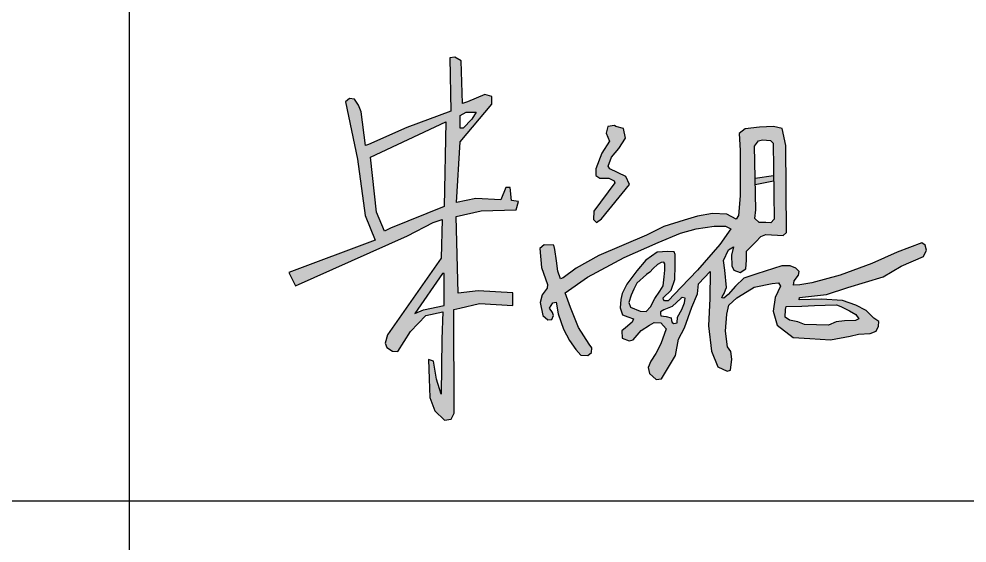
# Model space of a CAD drawing. Extents: x -409572 to -157272, y 600795 to 878326.
# Drawn here: x -338283 to -336473, y 814509 to 815511 of the extents above; entities that cross this region are included whole.
import ezdxf

# ---------------------------------------------------------------- set-up
doc = ezdxf.new("R2010")
doc.units = 0
doc.header["$LTSCALE"] = 1000
doc.header["$MEASUREMENT"] = 0
doc.layers.get('0').update_dxf_attribs({"linetype": 'CONTINUOUS'})
doc.layers.add('PUB_TITLE', color=4, linetype='CONTINUOUS')

msp = doc.modelspace()

# ---------------------------------------------------------------- hatches: boundary and pattern name
h = msp.add_hatch(color=7)
h.paths.add_polyline_path([(-337448.8, 815133.2), (-337400.5, 815143.9), (-337334.1, 815146.2), (-337329.7, 815162), (-337343.1, 815163.9), (-337345.7, 815188.6), (-337353.5, 815188.8), (-337363.4, 815165.2), (-337410.9, 815167.9), (-337447.9, 815160.1), (-337441.1, 815275.8), (-337380.6, 815347.9), (-337380.3, 815362.8), (-337394, 815366.1), (-337427.2, 815352.5), (-337436.6, 815348.9), (-337439.1, 815430.7), (-337451.3, 815437.9), (-337460.5, 815436.1), (-337459, 815334.7), (-337542.7, 815303), (-337615.8, 815271), (-337621.6, 815269.1), (-337630, 815333.4), (-337635.1, 815346), (-337642.9, 815357.7), (-337652, 815358.4), (-337659.7, 815352.5), (-337637.1, 815243), (-337622.6, 815135.3), (-337603.1, 815088), (-337768.1, 815026.1), (-337755.6, 815000.6), (-337541.3, 815096.4), (-337492.5, 815121.7), (-337475.2, 815127.5), (-337477.2, 815053.6), (-337579.8, 814906.9), (-337583.9, 814891), (-337581.2, 814882.9), (-337570.2, 814876.2), (-337559.8, 814875.3), (-337535.6, 814913.3), (-337506.2, 814944), (-337473.7, 814951), (-337475.6, 814898.8), (-337477.3, 814793.9), (-337486.2, 814822.7), (-337491.6, 814857.1), (-337501.1, 814860), (-337500.1, 814823.3), (-337499.1, 814787.2), (-337489.2, 814761.6), (-337470.7, 814743.9), (-337458.1, 814746.1), (-337452.3, 814757.2), (-337453, 814955.4), (-337441.3, 814958), (-337404, 814967), (-337340.1, 814963.4), (-337340.1, 814987.3), (-337406.8, 814991), (-337445, 814986.9)])
h.paths.add_polyline_path([(-337471.3, 815152.5), (-337573.9, 815110.7), (-337585.6, 815105), (-337600.8, 815141.7), (-337612, 815246.7), (-337468.2, 815314.2)], flags=16)
h.paths.add_polyline_path([(-337471.3, 815024.2), (-337471.3, 814963.1), (-337510.8, 814955.2), (-337527.2, 814947.7), (-337474.8, 815024.2)], flags=16)
h.paths.add_polyline_path([(-337441.1, 815301.9), (-337441.1, 815326.4), (-337429.2, 815332.9), (-337410.3, 815332.9), (-337418.6, 815319.5), (-337435.2, 815302.3)], flags=16)
h = msp.add_hatch(color=7)
h.paths.add_polyline_path([(-336857.5, 815099), (-336823.9, 815097), (-336818, 815102.9), (-336819.3, 815269), (-336826.3, 815301.4), (-336842.4, 815305), (-336869.4, 815303.7), (-336896.5, 815300.9), (-336907.9, 815291.7), (-336906, 815259.4), (-336906.5, 815172.4), (-336909.2, 815135.2), (-336913.9, 815128.2), (-336931.7, 815137.6), (-336959.3, 815139.1), (-336988, 815133.7), (-337013.4, 815126.4), (-337051.8, 815114.4), (-337085.4, 815097.8), (-337176.2, 815059), (-337219.5, 815034.2), (-337244.3, 815015.8), (-337249.5, 815013.9), (-337254.2, 815029), (-337257.1, 815048.5), (-337260.2, 815070.2), (-337262, 815078.5), (-337280.4, 815078.9), (-337289.1, 815072.1), (-337285.9, 815035.5), (-337274.4, 815003.3), (-337274.6, 814996.4), (-337284.1, 814983.5), (-337288.3, 814968.6), (-337283, 814944.3), (-337273.2, 814935.9), (-337265.6, 814936.5), (-337262.8, 814944), (-337264.5, 814949.9), (-337270.6, 814958), (-337264, 814968.3), (-337257.3, 814969.7), (-337253.7, 814947), (-337243.6, 814917.9), (-337232.1, 814896), (-337219.8, 814879), (-337210.5, 814868.3), (-337197, 814867.7), (-337190.1, 814873.2), (-337189.7, 814882.4), (-337194.6, 814889.3), (-337215.2, 814921), (-337230.1, 814959.2), (-337240.4, 814987.2), (-337197.5, 815017), (-337127.7, 815054.9), (-337062.8, 815083.3), (-337019.9, 815101.3), (-336990.5, 815109.8), (-336956.1, 815114.8), (-336934.1, 815114.8), (-336924.2, 815109.5), (-336944.8, 815079.8), (-336988, 815030.8), (-337019.2, 814998.5), (-337043.6, 814972), (-337050.5, 814972.3), (-337052.6, 814974.6), (-337053.3, 814977.9), (-337038.1, 814992.6), (-337031.1, 815012.7), (-337030.4, 815039.4), (-337030.2, 815060.4), (-337032.5, 815065.6), (-337044.5, 815066.6), (-337064.8, 815065.2), (-337086.5, 815049.9), (-337103.6, 815029.7), (-337122.4, 815004), (-337131.9, 814986), (-337134.4, 814974.5), (-337135.4, 814958.7), (-337130.7, 814945.3), (-337120.9, 814941.5), (-337110.2, 814938), (-337112.6, 814931.2), (-337125, 814920.8), (-337132, 814915), (-337131.5, 814900.5), (-337118.1, 814895.5), (-337110.8, 814897.8), (-337095.1, 814915.2), (-337079.7, 814925.9), (-337070.7, 814930.6), (-337057.5, 814929.9), (-337047.3, 814918.4), (-337058, 814889.8), (-337067.5, 814871.4), (-337076.7, 814856.9), (-337082.2, 814844.9), (-337079.7, 814833), (-337066.5, 814821.8), (-337056.5, 814823), (-337029.9, 814867.6), (-337023.9, 814898.8), (-337012.3, 814920.8), (-336998.3, 814959.8), (-336988, 814985.3), (-336985.8, 815004.6), (-336963.4, 815028.3), (-336964.3, 814976.8), (-336966.9, 814924.5), (-336960.9, 814876.1), (-336949.1, 814846.2), (-336930.9, 814837.7), (-336924.7, 814839.9), (-336921.9, 814860.3), (-336924.1, 814875), (-336930.7, 814884.2), (-336934.3, 814914.2), (-336931.5, 814946.7), (-336927.9, 814963.8), (-336912.5, 814977.8), (-336892.9, 814989.6), (-336879.4, 814998.2), (-336844.9, 815005.5), (-336832.9, 815006.6), (-336829, 815000.3), (-336839.3, 814978.4), (-336843.2, 814952.6), (-336835.8, 814925.7), (-336804.9, 814902.3), (-336773, 814899.8), (-336733.7, 814897.7), (-336696.5, 814904.4), (-336680.2, 814908.3), (-336657.9, 814909.4), (-336646.5, 814914), (-336642.3, 814923.5), (-336641.7, 814932.3), (-336651, 814938.8), (-336665.9, 814953.9), (-336685.2, 814963.5), (-336711.1, 814972.9), (-336750.7, 814975.3), (-336793.5, 814973.7), (-336793.3, 814978.7), (-336741.2, 814984.4), (-336700.9, 814997.6), (-336633, 815018.1), (-336599.1, 815038.2), (-336556.2, 815057), (-336550.3, 815068.9), (-336553, 815078.6), (-336559.7, 815083.1), (-336606.3, 815064.8), (-336655.1, 815043.3), (-336715.6, 815020.9), (-336769.3, 815006.2), (-336792.6, 815002.6), (-336804.2, 815002.2), (-336803, 815010), (-336795.1, 815021.1), (-336793.7, 815028.4), (-336799.7, 815034.6), (-336811, 815039), (-336826.7, 815039), (-336874.6, 815023.4), (-336899.2, 815015.5), (-336915.2, 815000), (-336929.2, 814983.9), (-336937.7, 814977.3), (-336941.2, 814977.6), (-336939.8, 814981.2), (-336936.7, 814986.2), (-336934.1, 814993.4), (-336932.4, 814997.5), (-336935.8, 815030.8), (-336938, 815049.2), (-336928.3, 815069.6), (-336918.8, 815075.1), (-336922.6, 815059.6), (-336922.1, 815039), (-336918.6, 815030.5), (-336906.4, 815026), (-336895.4, 815033.3), (-336894.4, 815049.7), (-336894.4, 815066.7), (-336876.5, 815085.1), (-336866.8, 815095.1)])
h.paths.add_polyline_path([(-336878.3, 815129.2), (-336876.6, 815145.7), (-336879.1, 815267.6), (-336871.1, 815277.8), (-336863.6, 815279.8), (-336848.1, 815278.5), (-336843.5, 815273.1), (-336841.5, 815128.2), (-336848, 815121.1), (-336857, 815122), (-336870.2, 815121.7)], flags=16)
h.paths.add_polyline_path([(-336818.7, 814961.4), (-336788.6, 814961.8), (-336764.5, 814963.3), (-336743.7, 814963.5), (-336722.4, 814964.3), (-336713.9, 814961.4), (-336697.7, 814952.9), (-336685.3, 814946), (-336680, 814937.8), (-336685.9, 814934.2), (-336707.2, 814934), (-336723, 814931.7), (-336737.9, 814925.6), (-336783.2, 814926.9), (-336796.3, 814931.7), (-336812.4, 814935.4), (-336820.1, 814940.9), (-336819.9, 814955.7)], flags=16)
h.paths.add_polyline_path([(-337050.4, 815042.5), (-337050.1, 815030.6), (-337051.6, 815018.2), (-337053.6, 815000.5), (-337059.6, 814990.7), (-337069.5, 814976.8), (-337077.3, 814960.4), (-337085.7, 814951.4), (-337096.9, 814952.4), (-337115.9, 814959.9), (-337118.6, 814969.1), (-337114.1, 814982.8), (-337109.2, 814994.3), (-337103.4, 815006), (-337085.4, 815022.4), (-337078.9, 815027), (-337072.7, 815033.6), (-337064.4, 815041.8), (-337057.4, 815045.6), (-337051.8, 815045.7)], flags=16)
h.paths.add_polyline_path([(-337011.2, 814977.2), (-337012.8, 814968), (-337017.6, 814955.7), (-337026, 814941.1), (-337026.6, 814930), (-337033, 814928.8), (-337036.4, 814930.5), (-337037.6, 814934.2), (-337038, 814939.4), (-337047.7, 814942.3), (-337058, 814943.5), (-337058.6, 814947.1), (-337058.1, 814951.1), (-337052.1, 814954.9), (-337036.4, 814961.2), (-337019.1, 814977.2), (-337017.3, 814978.3)], flags=16)
for points in [[(-337117.8, 815194.4), (-337124.8, 815209.8), (-337155.4, 815224.4), (-337158.6, 815229.4), (-337152.1, 815246.6), (-337138.2, 815263.2), (-337125.5, 815282.8), (-337129.1, 815301.6), (-337143.4, 815305), (-337146.5, 815307), (-337158.7, 815305.5), (-337162.2, 815292.6), (-337155.7, 815277.4), (-337170.2, 815254.5), (-337181.9, 815224.6), (-337181.8, 815211.8), (-337174.1, 815206.7), (-337157.3, 815206.7), (-337147, 815201.6), (-337145.5, 815197.5), (-337185.9, 815143.5), (-337186.4, 815127.3), (-337180.4, 815121.8), (-337171.2, 815128.5)], [(-336842.6, 815211.8), (-336877.9, 815206.7), (-336877.6, 815194), (-336842.5, 815200.7)]]:
    msp.add_hatch(color=7).paths.add_polyline_path(points)

# ---------------------------------------------------------------- linework, layer by layer
for points in [[(-337473.7, 814951), (-337475.6, 814898.8), (-337477.3, 814793.9), (-337486.2, 814822.7), (-337491.6, 814857.1), (-337501.1, 814860), (-337500.1, 814823.3), (-337499.1, 814787.2), (-337489.2, 814761.6), (-337470.7, 814743.9), (-337458.1, 814746.1), (-337452.3, 814757.2), (-337453, 814955.4), (-337441.3, 814958), (-337404, 814967), (-337340.1, 814963.4), (-337340.1, 814987.3), (-337406.8, 814991), (-337445, 814986.9), (-337448.8, 815133.2), (-337400.5, 815143.9), (-337334.1, 815146.2), (-337329.7, 815162), (-337343.1, 815163.9), (-337345.7, 815188.6), (-337353.5, 815188.8), (-337363.4, 815165.2), (-337410.9, 815167.9), (-337447.9, 815160.1), (-337441.1, 815275.8), (-337380.6, 815347.9), (-337380.3, 815362.8), (-337394, 815366.1), (-337427.2, 815352.5), (-337436.6, 815348.9), (-337439.1, 815430.7), (-337451.3, 815437.9), (-337460.5, 815436.1), (-337459, 815334.7), (-337542.7, 815303), (-337615.8, 815271), (-337621.6, 815269.1), (-337630, 815333.4), (-337635.1, 815346), (-337642.9, 815357.7), (-337652, 815358.4), (-337659.7, 815352.5), (-337637.1, 815243), (-337622.6, 815135.3), (-337603.1, 815088), (-337768.1, 815026.1), (-337755.6, 815000.6), (-337541.3, 815096.4), (-337492.5, 815121.7), (-337475.2, 815127.5), (-337477.2, 815053.6), (-337579.8, 814906.9), (-337583.9, 814891), (-337581.2, 814882.9), (-337570.2, 814876.2), (-337559.8, 814875.3), (-337535.6, 814913.3), (-337506.2, 814944)], [(-337262, 815078.5), (-337280.4, 815078.9), (-337289.1, 815072.1), (-337285.9, 815035.5), (-337274.4, 815003.3), (-337274.6, 814996.4), (-337284.1, 814983.5), (-337288.3, 814968.6), (-337283, 814944.3), (-337273.2, 814935.9), (-337265.6, 814936.5), (-337262.8, 814944), (-337264.5, 814949.9), (-337270.6, 814958), (-337264, 814968.3), (-337257.3, 814969.7), (-337253.7, 814947), (-337243.6, 814917.9), (-337232.1, 814896), (-337219.8, 814879), (-337210.5, 814868.3), (-337197, 814867.7), (-337190.1, 814873.2), (-337189.7, 814882.4), (-337194.6, 814889.3), (-337215.2, 814921), (-337230.1, 814959.2), (-337240.4, 814987.2), (-337197.5, 815017), (-337127.7, 815054.9), (-337062.8, 815083.3), (-337019.9, 815101.3), (-336990.5, 815109.8), (-336956.1, 815114.8), (-336934.1, 815114.8), (-336924.2, 815109.5), (-336944.8, 815079.8), (-336988, 815030.8), (-337019.2, 814998.5), (-337043.6, 814972), (-337050.5, 814972.3), (-337052.6, 814974.6), (-337053.3, 814977.9), (-337038.1, 814992.6), (-337031.1, 815012.7), (-337030.4, 815039.4), (-337030.2, 815060.4), (-337032.5, 815065.6), (-337044.5, 815066.6), (-337064.8, 815065.2), (-337086.5, 815049.9), (-337103.6, 815029.7), (-337122.4, 815004), (-337131.9, 814986), (-337134.4, 814974.5), (-337135.4, 814958.7), (-337130.7, 814945.3), (-337120.9, 814941.5), (-337110.2, 814938), (-337112.6, 814931.2), (-337125, 814920.8), (-337132, 814915), (-337131.5, 814900.5), (-337118.1, 814895.5), (-337110.8, 814897.8), (-337095.1, 814915.2), (-337079.7, 814925.9), (-337070.7, 814930.6), (-337057.5, 814929.9), (-337047.3, 814918.4), (-337058, 814889.8), (-337067.5, 814871.4), (-337076.7, 814856.9), (-337082.2, 814844.9), (-337079.7, 814833), (-337066.5, 814821.8), (-337056.5, 814823), (-337029.9, 814867.6), (-337023.9, 814898.8), (-337012.3, 814920.8), (-336998.3, 814959.8), (-336988, 814985.3), (-336985.8, 815004.6), (-336963.4, 815028.3), (-336964.3, 814976.8), (-336966.9, 814924.5), (-336960.9, 814876.1), (-336949.1, 814846.2), (-336930.9, 814837.7), (-336924.7, 814839.9), (-336921.9, 814860.3), (-336924.1, 814875), (-336930.7, 814884.2), (-336934.3, 814914.2), (-336931.5, 814946.7), (-336927.9, 814963.8), (-336912.5, 814977.8), (-336892.9, 814989.6), (-336879.4, 814998.2), (-336844.9, 815005.5), (-336832.9, 815006.6), (-336829, 815000.3), (-336839.3, 814978.4), (-336843.2, 814952.6), (-336835.8, 814925.7), (-336804.9, 814902.3), (-336773, 814899.8), (-336733.7, 814897.7), (-336696.5, 814904.4), (-336680.2, 814908.3), (-336657.9, 814909.4), (-336646.5, 814914), (-336642.3, 814923.5), (-336641.7, 814932.3), (-336651, 814938.8), (-336665.9, 814953.9), (-336685.2, 814963.5), (-336711.1, 814972.9), (-336750.7, 814975.3), (-336793.5, 814973.7), (-336793.3, 814978.7), (-336741.2, 814984.4), (-336700.9, 814997.6), (-336633, 815018.1), (-336599.1, 815038.2), (-336556.2, 815057), (-336550.3, 815068.9), (-336553, 815078.6), (-336559.7, 815083.1), (-336606.3, 815064.8), (-336655.1, 815043.3), (-336715.6, 815020.9), (-336769.3, 815006.2), (-336792.6, 815002.6), (-336804.2, 815002.2), (-336803, 815010), (-336795.1, 815021.1), (-336793.7, 815028.4), (-336799.7, 815034.6), (-336811, 815039), (-336826.7, 815039), (-336874.6, 815023.4), (-336899.2, 815015.5), (-336915.2, 815000), (-336929.2, 814983.9), (-336937.7, 814977.3), (-336941.2, 814977.6), (-336939.8, 814981.2), (-336936.7, 814986.2), (-336934.1, 814993.4), (-336932.4, 814997.5), (-336935.8, 815030.8), (-336938, 815049.2), (-336928.3, 815069.6), (-336918.8, 815075.1), (-336922.6, 815059.6), (-336922.1, 815039), (-336918.6, 815030.5), (-336906.4, 815026), (-336895.4, 815033.3), (-336894.4, 815049.7), (-336894.4, 815066.7), (-336876.5, 815085.1), (-336866.8, 815095.1), (-336857.5, 815099), (-336823.9, 815097), (-336818, 815102.9), (-336819.3, 815269), (-336826.3, 815301.4), (-336842.4, 815305), (-336869.4, 815303.7), (-336896.5, 815300.9), (-336907.9, 815291.7), (-336906, 815259.4), (-336906.5, 815172.4), (-336909.2, 815135.2), (-336913.9, 815128.2), (-336931.7, 815137.6), (-336959.3, 815139.1), (-336988, 815133.7), (-337013.4, 815126.4), (-337051.8, 815114.4), (-337085.4, 815097.8), (-337176.2, 815059), (-337219.5, 815034.2), (-337244.3, 815015.8), (-337249.5, 815013.9), (-337254.2, 815029), (-337257.1, 815048.5), (-337260.2, 815070.2)], [(-337146.5, 815307), (-337158.7, 815305.5), (-337162.2, 815292.6), (-337155.7, 815277.4), (-337170.2, 815254.5), (-337181.9, 815224.6), (-337181.8, 815211.8), (-337174.1, 815206.7), (-337157.3, 815206.7), (-337147, 815201.6), (-337145.5, 815197.5), (-337185.9, 815143.5), (-337186.4, 815127.3), (-337180.4, 815121.8), (-337171.2, 815128.5), (-337117.8, 815194.4), (-337124.8, 815209.8), (-337155.4, 815224.4), (-337158.6, 815229.4), (-337152.1, 815246.6), (-337138.2, 815263.2), (-337125.5, 815282.8), (-337129.1, 815301.6), (-337143.4, 815305), (-337143.4, 815305), (-337143.4, 815305)], [(-336879.1, 815267.6), (-336871.1, 815277.8), (-336863.6, 815279.8), (-336848.1, 815278.5), (-336843.5, 815273.1), (-336841.5, 815128.2), (-336848, 815121.1), (-336857, 815122), (-336870.2, 815121.7), (-336878.3, 815129.2), (-336876.6, 815145.7), (-336879.1, 815267.6)]]:
    msp.add_lwpolyline(points, close=True)
for points in [[(-337441.1, 815326.4), (-337429.2, 815332.9), (-337410.3, 815332.9), (-337418.6, 815319.5), (-337435.2, 815302.3), (-337441.1, 815301.9), (-337441.1, 815326.4)], [(-337612, 815246.7), (-337468.2, 815314.2), (-337471.3, 815152.5), (-337573.9, 815110.7), (-337585.6, 815105), (-337600.8, 815141.7), (-337612, 815246.7)], [(-336877.9, 815206.7), (-336842.6, 815211.8), (-336842.5, 815200.7), (-336877.6, 815194), (-336877.9, 815206.7)], [(-337085.4, 815022.4), (-337103.4, 815006), (-337109.2, 814994.3), (-337114.1, 814982.8), (-337118.6, 814969.1), (-337115.9, 814959.9), (-337096.9, 814952.4), (-337085.7, 814951.4), (-337077.3, 814960.4), (-337069.5, 814976.8), (-337059.6, 814990.7), (-337053.6, 815000.5), (-337051.6, 815018.2), (-337050.1, 815030.6), (-337050.4, 815042.5), (-337051.8, 815045.7), (-337057.4, 815045.6), (-337064.4, 815041.8), (-337072.7, 815033.6), (-337078.9, 815027), (-337085.4, 815022.4)], [(-337474.8, 815024.2), (-337527.2, 814947.7), (-337510.8, 814955.2), (-337471.3, 814963.1), (-337471.3, 815024.2), (-337474.8, 815024.2)], [(-337019.1, 814977.2), (-337036.4, 814961.2), (-337052.1, 814954.9), (-337058.1, 814951.1), (-337058.6, 814947.1), (-337058, 814943.5), (-337047.7, 814942.3), (-337038, 814939.4), (-337037.6, 814934.2), (-337036.4, 814930.5), (-337033, 814928.8), (-337026.6, 814930), (-337026, 814941.1), (-337017.6, 814955.7), (-337012.8, 814968), (-337011.2, 814977.2), (-337017.3, 814978.3), (-337019.1, 814977.2)], [(-336788.6, 814961.8), (-336764.5, 814963.3), (-336743.7, 814963.5), (-336722.4, 814964.3), (-336713.9, 814961.4), (-336697.7, 814952.9), (-336685.3, 814946), (-336680, 814937.8), (-336685.9, 814934.2), (-336707.2, 814934), (-336723, 814931.7), (-336737.9, 814925.6), (-336783.2, 814926.9), (-336796.3, 814931.7), (-336812.4, 814935.4), (-336820.1, 814940.9), (-336819.9, 814955.7), (-336818.7, 814961.4), (-336788.6, 814961.8)]]:
    msp.add_lwpolyline(points)
at = {"layer": 'PUB_TITLE', "color": 4}
for p, q in [((-338072.1, 811589.8), (-338072.1, 818589.8)), ((-341772, 814589.8), (-336272, 814589.8))]:
    msp.add_line(p, q, dxfattribs=at)

doc.saveas('drawing.dxf')
